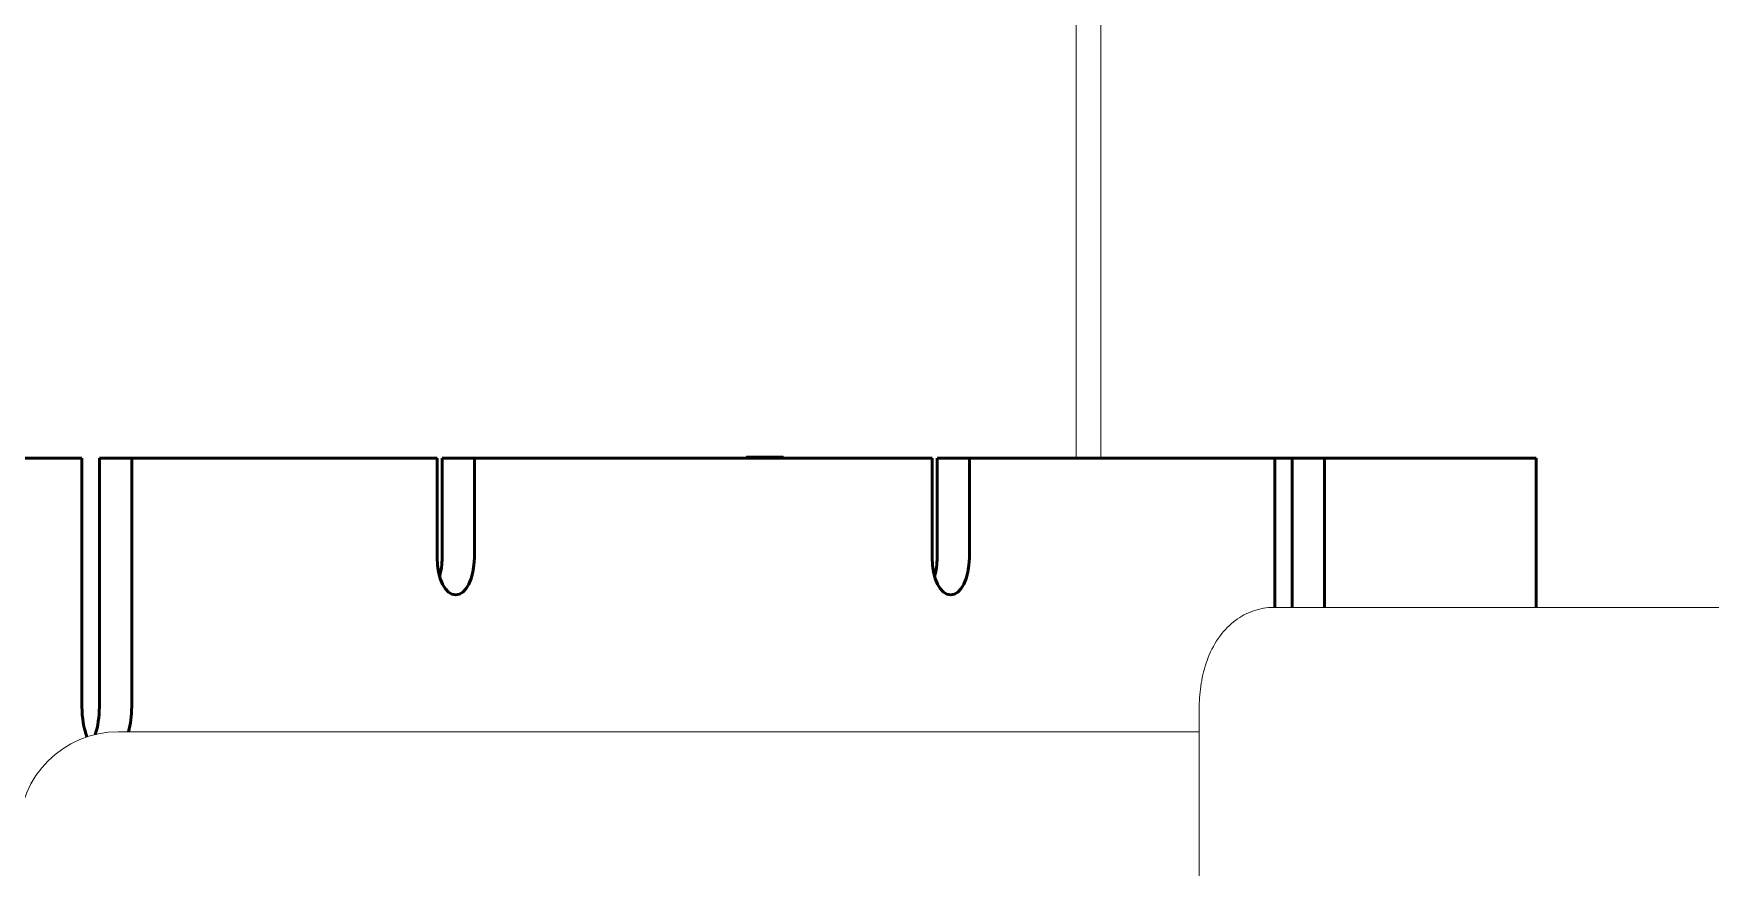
# Model space of a CAD drawing. Header units: inches. Extents: x 17 to 469, y 7 to 301.
# Drawn here: x 255.28 to 263.71, y 94.95 to 99.14 of the extents above; entities that cross this region are included whole.
import ezdxf

# ---------------------------------------------------------------- set-up
doc = ezdxf.new("R2010")
doc.units = ezdxf.units.IN
doc.header["$LTSCALE"] = 14
doc.header["$MEASUREMENT"] = 0
doc.layers.add('Visible (ANSI)', color=7, linetype='Continuous', lineweight=50)

msp = doc.modelspace()

# ---------------------------------------------------------------- linework, layer by layer
at = {"layer": 'Visible (ANSI)', "linetype": 'Continuous', "lineweight": 18}
for p, q in [((260.522383, 97.009211), (260.522383, 99.261417)), ((260.647383, 99.261417), (260.647383, 97.009211)), ((258.863538, 97.019211), (259.048222, 97.019211)), ((258.863538, 97.019211), (258.863538, 97.009211)), ((259.048222, 97.019211), (259.048222, 97.009211)), ((261.733277, 96.259211), (261.516771, 96.259211)), ((268.983277, 96.259211), (261.733277, 96.259211)), ((261.141771, 95.759211), (261.141771, 79.009211)), ((261.141771, 95.634211), (255.704593, 95.634211))]:
    msp.add_line(p, q, dxfattribs=at)
at = {"layer": 'Visible (ANSI)'}
for p, q in [((255.521508, 97.009211), (254.51483, 97.009211)), ((255.521508, 95.759211), (255.521508, 97.009211)), ((255.609128, 97.009211), (255.771508, 97.009211)), ((255.609128, 95.759211), (255.609128, 97.009211)), ((257.307758, 97.009211), (255.771508, 97.009211)), ((255.771508, 97.009211), (255.771508, 95.759211)), ((257.307758, 96.509211), (257.307758, 97.009211)), ((257.332878, 97.009211), (257.495258, 97.009211)), ((257.332878, 96.509211), (257.332878, 97.009211)), ((259.797758, 97.009211), (257.495258, 97.009211)), ((257.495258, 97.009211), (257.495258, 96.509211)), ((259.797758, 96.509211), (259.797758, 97.009211)), ((259.822878, 97.009211), (259.985258, 97.009211)), ((259.822878, 96.509211), (259.822878, 97.009211)), ((261.521508, 97.009211), (259.985258, 97.009211)), ((259.985258, 97.009211), (259.985258, 96.509211)), ((261.521508, 97.009211), (261.609128, 97.009211)), ((261.521508, 96.259211), (261.521508, 97.009211)), ((261.609128, 97.009211), (261.771508, 97.009211)), ((261.609128, 96.259211), (261.609128, 97.009211)), ((262.778185, 97.009211), (261.771508, 97.009211)), ((261.771508, 97.009211), (261.771508, 96.259211)), ((262.778185, 97.009211), (262.836799, 97.009211)), ((262.836799, 96.259211), (262.836799, 97.009211))]:
    msp.add_line(p, q, dxfattribs=at)
at = {"layer": 'Visible (ANSI)', "linetype": 'Continuous', "lineweight": 18}
msp.add_arc((255.704593, 95.134211), 0.5, 90, 180, dxfattribs=at)
at = {"layer": 'Visible (ANSI)'}
for centre, major_axis, start_param, end_param in [((257.401508, 96.509211), (0, -0.1875), 4.71238898, 7.85398163), ((257.239128, 96.509211), (0, 0.1875), 4.1887902, 4.71238898), ((259.891508, 96.509211), (0, -0.1875), 4.71238898, 7.85398163), ((259.729128, 96.509211), (0, 0.1875), 4.1887902, 4.71238898), ((255.646508, 95.759211), (0, 0.25), 1.57079633, 2.21718334), ((255.484128, 95.759211), (0, 0.25), 4.12398573, 4.71238898), ((255.646508, 95.759211), (0, -0.25), 1.04719755, 1.57079633)]:
    msp.add_ellipse(centre, major_axis=major_axis, ratio=0.5, start_param=start_param, end_param=end_param, dxfattribs=at)
at = {"layer": 'Visible (ANSI)', "linetype": 'Continuous', "lineweight": 18}
msp.add_open_spline([(261.516771, 96.259211), (261.481494, 96.259211), (261.446382, 96.252981), (261.380526, 96.230463), (261.350471, 96.213658), (261.293107, 96.171347), (261.268267, 96.144866), (261.220685, 96.081741), (261.201439, 96.04451), (261.171561, 95.969232), (261.161086, 95.931029), (261.146663, 95.853638), (261.142778, 95.814458), (261.141827, 95.76987), (261.141771, 95.764541), (261.141771, 95.759211)], degree=3, knots=[1.57079633, 1.57079633, 1.57079633, 1.57079633, 1.74012441, 1.74012441, 1.92411606, 1.92411606, 2.15648211, 2.15648211, 2.47064138, 2.47064138, 2.78480064, 2.78480064, 3.09895991, 3.09895991, 3.14159265, 3.14159265, 3.14159265, 3.14159265], dxfattribs=at)

doc.saveas('drawing.dxf')
